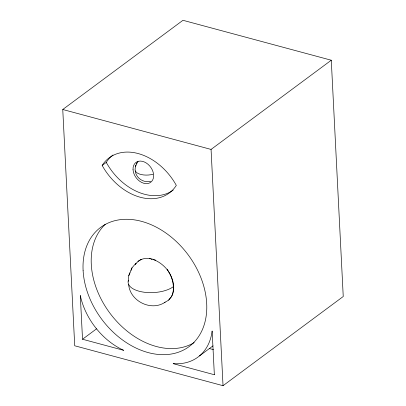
<?xml version="1.0" encoding="UTF-8"?>
<svg xmlns="http://www.w3.org/2000/svg" width="406" height="406" viewBox="0 0 406 406"><rect width="100%" height="100%" fill="white"/><g stroke="black" fill="none" stroke-linecap="round" stroke-linejoin="round"><path stroke-width="0.61" d="M135.974 165.171L135.376 166.622L135.102 169.454A12.373 5.75 -2.9 0 0 152.94 174.26M128.21 281.363L128.763 275.694L129.956 272.807M136.477 163.968L138.06 161.441M130.96 270.391L132.026 267.803L135.523 263.707M135.376 166.622L137.01 162.669M128.763 275.694L132.026 267.803M168.734 300.115L171.444 296.659A24.741 17.965 53.4 0 0 170.373 274.76C164.775 262.89 145.607 250.878 135.421 264.281M135.401 264.316L136.127 263.458M62.757 109.498L182.964 20.3L331.276 60.225L343.243 296.502L223.036 385.7L74.724 345.775L62.757 109.498L211.064 149.423L331.276 60.225M102.16 165.425A52.45 38.088 53.4 0 1 176.316 185.385A52.45 38.088 53.4 0 1 102.16 165.425L106.26 162.385A52.45 38.088 53.4 0 1 113.005 154.985M82.525 339.243L123.718 350.332A61.215 44.452 53.4 0 1 80.307 295.487L82.525 339.243L96.572 328.819M199.458 355.92L213.008 345.866M137.939 261.307L141.349 259.272M164.344 302.617L168.434 300.288L171.479 296.639A24.918 16.291 60.1 0 0 170.332 274.781L167.165 269.178M165.125 302.191C151.245 311.778 129.783 301.074 128.651 284.337M150.667 181.264C143.831 183.273 135.898 178.132 135.32 170.946M153.529 259.647L155.696 260.165M209.252 348.495L213.495 349.637M149.256 258.444L150.453 258.82M211.064 149.423L223.036 385.7M194.144 342.623A74.222 53.896 53.4 0 1 110.188 313.533A74.222 53.896 53.4 0 1 105.215 224.351M173.2 190.094A52.45 38.088 53.4 0 1 106.26 162.385M173.413 286.646A24.741 11.5 -2.9 0 1 143.937 292.198A24.741 11.5 -2.9 0 1 128.372 280.363M151.976 259.018L151.707 259.231L151.976 259.018M214.353 374.733L173.154 363.639A61.215 44.452 53.4 0 0 212.135 330.976L214.353 374.733M83.098 270.345A74.222 53.896 53.4 0 0 178.665 352.134A74.222 53.896 53.4 0 0 172.91 238.459A74.222 53.896 53.4 0 0 83.098 270.345M133.036 169.591A12.373 8.983 53.4 0 0 148.966 183.223A12.373 8.983 53.4 0 0 148.007 164.278A12.373 8.983 53.4 0 0 133.036 169.591"/></g></svg>
